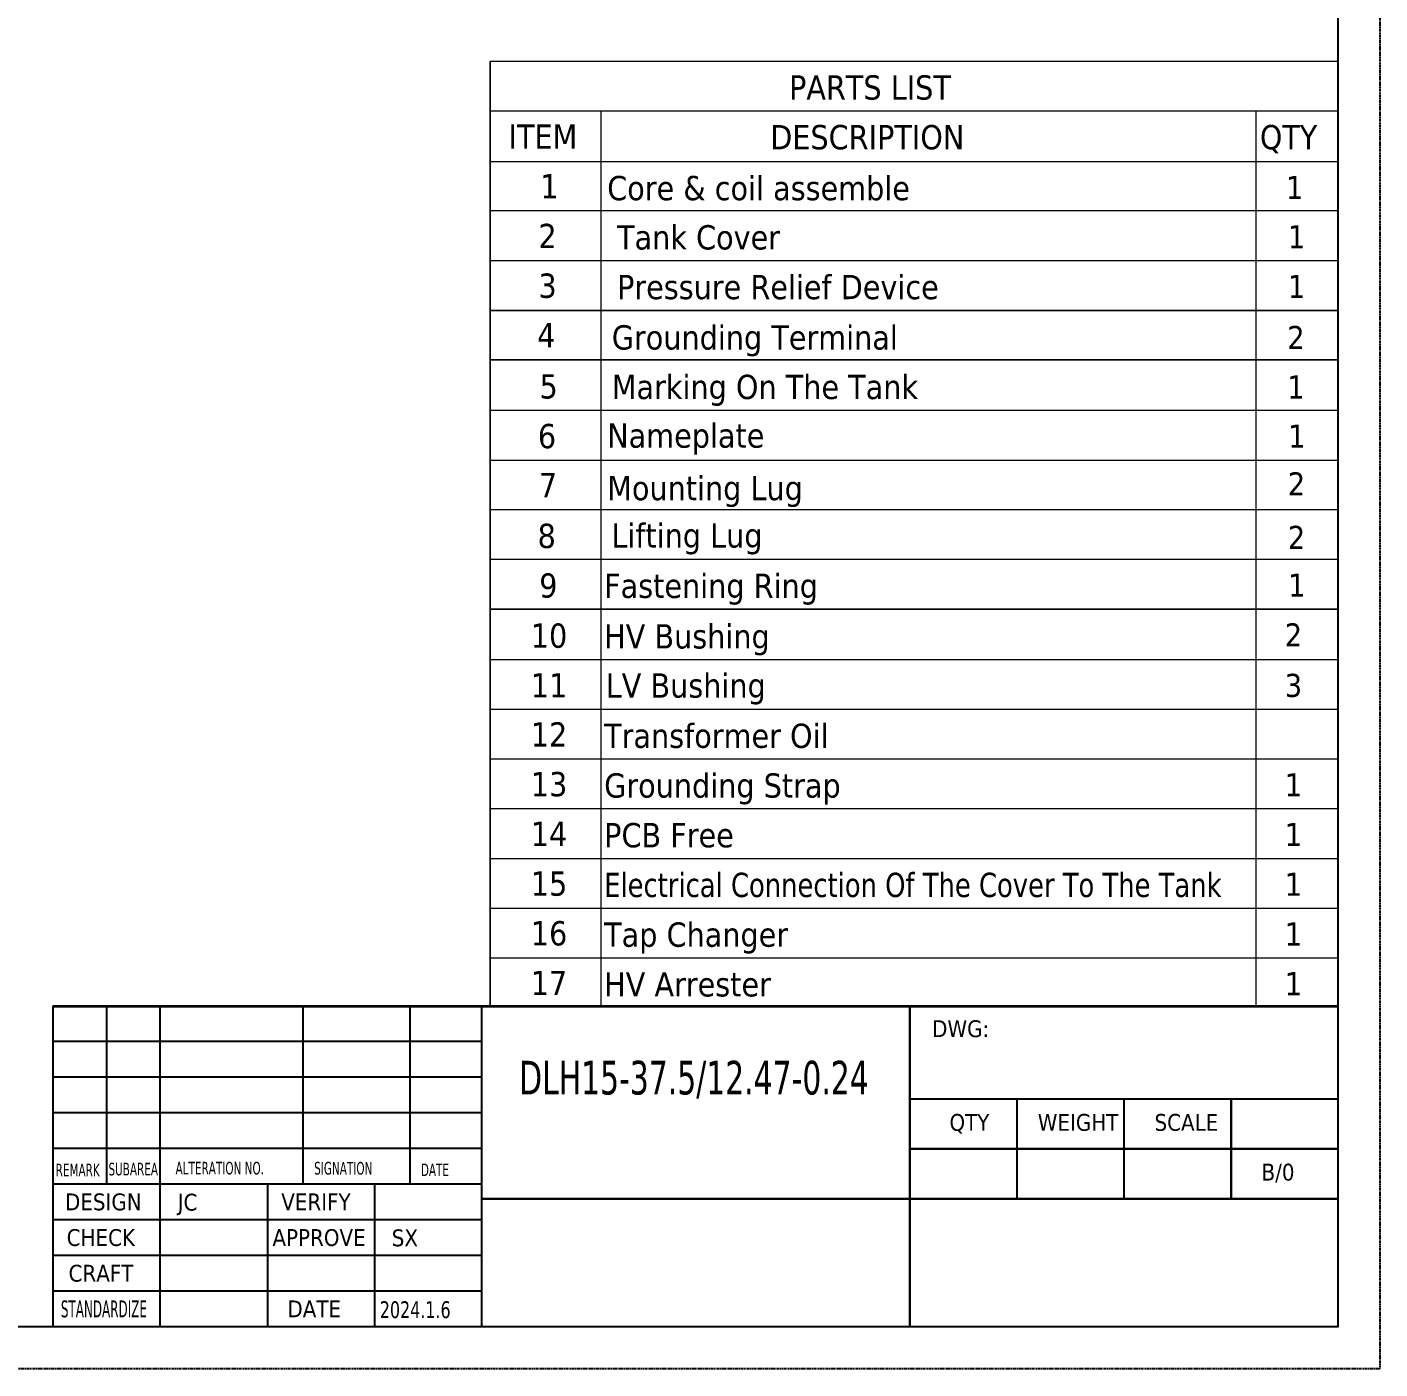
# Model space of a CAD drawing. Extents: x 4438 to 384502, y -178203 to -21188.
# Drawn here: x 375299 to 376584, y -174438 to -173163 of the extents above; entities that cross this region are included whole.
import ezdxf

# ---------------------------------------------------------------- set-up
doc = ezdxf.new("R2010")
doc.units = 0
doc.header["$LTSCALE"] = 8
doc.header["$MEASUREMENT"] = 0
doc.linetypes.add('HIDDEN', pattern=[0.375, 0.25, -0.125])
doc.layers.get('0').update_dxf_attribs({"linetype": 'CONTINUOUS'})
doc.layers.add('PL', color=5, linetype='CONTINUOUS')
doc.layers.add('铁心', color=3, linetype='CONTINUOUS', lineweight=0)
doc.styles.add('Tahoma$001', font='tahoma.ttf', dxfattribs={"height": 2.159784})
doc.styles.add('Tahoma_txtstyle_28.93_0_0', font='tahoma.ttf')
doc.styles.add('Tahoma_txtstyle_30.40_0_0', font='tahoma.ttf')

msp = doc.modelspace()

# ---------------------------------------------------------------- linework, layer by layer
at = {"color": 7, "linetype": 'Continuous'}
for p, q in [((375324.299, -174093.289), (376544.203, -174093.289)), ((375324.338, -174092.806), (376544.242, -174092.806)), ((375324.338, -174397.782), (375324.338, -174092.806)), ((375375.167, -174262.237), (375375.167, -174092.806)), ((375425.996, -174397.782), (375425.996, -174092.806)), ((375561.541, -174262.237), (375561.541, -174092.806)), ((375663.2, -174262.237), (375663.2, -174092.806)), ((375730.972, -174092.806), (375730.972, -174397.782)), ((375731.116, -174093.015), (375731.116, -174397.991)), ((376137.607, -174397.782), (376137.607, -174092.806)), ((376137.751, -174093.015), (376137.751, -174397.991)), ((375730.972, -174126.692), (375324.338, -174126.692)), ((375730.972, -174160.578), (375324.338, -174160.578)), ((376137.607, -174180.91), (376544.242, -174180.91)), ((376137.751, -174181.12), (376544.385, -174181.12)), ((376239.266, -174180.91), (376239.266, -174275.791)), ((376239.409, -174181.12), (376239.409, -174276.001)), ((376340.924, -174180.91), (376340.924, -174275.791)), ((376341.068, -174181.12), (376341.068, -174276.001)), ((376442.583, -174180.91), (376442.583, -174275.791)), ((376442.727, -174181.12), (376442.727, -174276.001)), ((375730.972, -174194.464), (375324.338, -174194.464)), ((375730.972, -174228.351), (375324.338, -174228.351)), ((376137.607, -174228.351), (376544.242, -174228.351)), ((376137.751, -174228.56), (376544.385, -174228.56)), ((375730.972, -174262.237), (375324.338, -174262.237)), ((375527.655, -174262.237), (375527.655, -174397.782)), ((375629.314, -174262.237), (375629.314, -174397.782)), ((375730.972, -174275.791), (376544.242, -174275.791)), ((375731.116, -174276.001), (376544.385, -174276.001)), ((375730.972, -174296.123), (375324.338, -174296.123)), ((375730.972, -174330.009), (375324.338, -174330.009)), ((375730.972, -174363.896), (375324.338, -174363.896))]:
    msp.add_line(p, q, dxfattribs=at)
at = {"color": 7}
msp.add_lwpolyline([(373430.861, -171887.027), (376544.206, -171887.027), (376544.206, -174397.729), (373430.861, -174397.729)], close=True, dxfattribs=at)
at = {"layer": 'PL', "color": 1, "linetype": 'HIDDEN', "ltscale": 0.5}
msp.add_lwpolyline([(373231.287, -171847.112), (376584.12, -171847.112), (376584.12, -174437.644), (373231.287, -174437.644)], close=True, dxfattribs=at)
at = {"layer": '铁心', "lineweight": 13}
for points in [[(375739.204, -174092.806), (375739.204, -173195.146)], [(375739.204, -173195.146), (376544.385, -173195.146), (376544.385, -173242.37)], [(375739.204, -173195.146), (375739.204, -173242.37), (375739.204, -173242.37)], [(375739.204, -173242.37), (376544.385, -173242.37), (376544.385, -173290.575)], [(375739.204, -173242.37), (375739.204, -173290.575), (376544.385, -173290.575)], [(375844.43, -173242.37), (375844.43, -173290.575), (375844.43, -173290.575)], [(376466.344, -173242.37), (376466.344, -174092.806)], [(375739.204, -173715.987), (376544.385, -173715.987), (376544.385, -173290.575)], [(375739.204, -173290.575), (375739.204, -173715.987)], [(375844.43, -173290.575), (375844.43, -173715.987)], [(376544.385, -173337.603), (375739.204, -173337.603), (375739.204, -173337.603)], [(376544.385, -173384.828), (375739.204, -173384.828), (375739.204, -173384.828)], [(375739.204, -173432.052), (376544.385, -173432.052), (376544.385, -173479.081)], [(375739.204, -173432.052), (375739.204, -173479.081), (376544.385, -173479.081)], [(376544.385, -173432.052), (375739.204, -173432.052), (375739.204, -173432.052)], [(375739.204, -174092.806), (375739.204, -173432.052), (375739.204, -173432.052)], [(375844.43, -173432.052), (375844.43, -173479.081), (375844.43, -173479.081)], [(375739.204, -173479.081), (375739.204, -174092.806)], [(376544.385, -173479.081), (375739.204, -173479.081), (375739.204, -173479.081)], [(375844.43, -173479.081), (375844.43, -174092.806)], [(376544.385, -173527.285), (375739.204, -173527.285), (375739.204, -173527.285)], [(376544.385, -173527.285), (375739.204, -173527.285), (375739.204, -173527.285)], [(376544.385, -173574.51), (375739.204, -173574.51), (375739.204, -173574.51)], [(376544.385, -173574.51), (375739.204, -173574.51), (375739.204, -173574.51)], [(376544.385, -174093.015), (376544.385, -173571.978)], [(376544.385, -173621.538), (375739.204, -173621.538), (375739.204, -173621.538)], [(376544.385, -173621.538), (375739.204, -173621.538)], [(376544.385, -173668.763), (375739.204, -173668.763), (375739.204, -173668.763)], [(376544.385, -173668.763), (375739.204, -173668.763), (375739.204, -173668.763)], [(376544.385, -173715.987), (375739.204, -173715.987), (375739.204, -173715.987)], [(376544.385, -173763.996), (375739.204, -173763.996), (375739.204, -173763.996)], [(376544.385, -173811.22), (375739.204, -173811.22), (375739.204, -173811.22)], [(376544.385, -173858.445), (375739.204, -173858.445), (375739.204, -173858.445)], [(376544.385, -173905.669), (375739.204, -173905.669)], [(376544.385, -173952.894), (375739.204, -173952.894)], [(376544.385, -174000.118), (375739.204, -174000.118)], [(376544.385, -174047.343), (375739.204, -174047.343)], [(376544.385, -174093.015), (375739.204, -174093.015)]]:
    msp.add_lwpolyline(points, dxfattribs=at)

# ---------------------------------------------------------------- texts
for s, height, style, p in [('PARTS LIST', 23.0776, 'Tahoma_txtstyle_30.40_0_0', (376023.052, -173231.789)), ('ITEM', 23.0776, 'Tahoma_txtstyle_30.40_0_0', (375756.643, -173278.426)), ('DESCRIPTION', 23.07758, 'Tahoma_txtstyle_30.40_0_0', (376005.187, -173279.014)), ('QTY', 22.976, 'Tahoma$001', (376470.119, -173278.908)), ('1', 23.078, 'Tahoma_txtstyle_30.40_0_0', (375786.82, -173325.65)), ('Core & coil assemble   ', 23.07758, 'Tahoma_txtstyle_30.40_0_0', (375850.357, -173327.389)), ('1', 21.956, 'Tahoma_txtstyle_28.93_0_0', (376494.805, -173326.336)), ('2', 23.078, 'Tahoma_txtstyle_30.40_0_0', (375785.056, -173372.875)), ('Tank Cover', 23.0776, 'Tahoma_txtstyle_30.40_0_0', (375859.73, -173374.152)), ('1', 21.956, 'Tahoma$001', (376496.765, -173373.071)), ('3', 23.078, 'Tahoma_txtstyle_30.40_0_0', (375785.056, -173420.099)), ('Pressure Relief Device', 23.07758, 'Tahoma_txtstyle_30.40_0_0', (375859.73, -173421.377)), ('1', 21.956, 'Tahoma_txtstyle_28.93_0_0', (376496.765, -173420.295)), ('4', 23.078, 'Tahoma_txtstyle_30.40_0_0', (375783.881, -173467.128)), ('Grounding Terminal', 23.07758, 'Tahoma_txtstyle_30.40_0_0', (375854.696, -173469.223)), ('2', 21.956, 'Tahoma_txtstyle_28.93_0_0', (376496.106, -173468.759)), ('5', 23.078, 'Tahoma_txtstyle_30.40_0_0', (375786.103, -173515.724)), ('Marking On The Tank', 23.07758, 'Tahoma_txtstyle_30.40_0_0', (375854.696, -173516.252)), ('1', 21.956, 'Tahoma_txtstyle_28.93_0_0', (376496.106, -173515.788)), ('6', 23.078, 'Tahoma_txtstyle_30.40_0_0', (375784.505, -173562.949)), ('Nameplate', 23.0776, 'Tahoma_txtstyle_30.40_0_0', (375850.357, -173562.459)), ('1', 21.956, 'Tahoma_txtstyle_28.93_0_0', (376496.961, -173562.459)), ('7', 23.078, 'Tahoma_txtstyle_30.40_0_0', (375785.497, -173609.585)), ('Mounting Lug', 23.07758, 'Tahoma_txtstyle_30.40_0_0', (375850.357, -173612.35)), ('2', 21.956, 'Tahoma_txtstyle_28.93_0_0', (376496.591, -173607.791)), ('8', 23.078, 'Tahoma_txtstyle_30.40_0_0', (375784.267, -173657.789)), ('Lifting Lug', 23.07759, 'Tahoma_txtstyle_30.40_0_0', (375854.38, -173657.398)), ('2', 21.956, 'Tahoma_txtstyle_28.93_0_0', (376496.683, -173658.684)), ('9', 23.078, 'Tahoma_txtstyle_30.40_0_0', (375785.838, -173704.916)), ('Fastening Ring', 23.07758, 'Tahoma_txtstyle_30.40_0_0', (375847.471, -173705.205)), ('1', 21.956, 'Tahoma_txtstyle_28.93_0_0', (376496.961, -173704.034)), ('10', 23.0776, 'Tahoma_txtstyle_30.40_0_0', (375777.806, -173752.532)), ('HV Bushing', 23.0776, 'Tahoma_txtstyle_30.40_0_0', (375847.471, -173753.213)), ('2', 21.956, 'Tahoma_txtstyle_28.93_0_0', (376493.739, -173751.259)), ('11', 23.0776, 'Tahoma_txtstyle_30.40_0_0', (375777.806, -173799.757)), ('LV Bushing', 23.0776, 'Tahoma_txtstyle_30.40_0_0', (375848.985, -173799.953)), ('3', 21.956, 'Tahoma_txtstyle_28.93_0_0', (376493.739, -173799.267)), ('12', 23.0776, 'Tahoma_txtstyle_30.40_0_0', (375777.806, -173846.394)), ('Transformer Oil', 23.07758, 'Tahoma_txtstyle_30.40_0_0', (375847.471, -173847.662)), ('13', 23.0776, 'Tahoma_txtstyle_30.40_0_0', (375777.806, -173893.618)), ('Grounding Strap', 23.07758, 'Tahoma_txtstyle_30.40_0_0', (375847.471, -173894.887)), ('1', 21.956, 'Tahoma_txtstyle_28.93_0_0', (376493.739, -173893.716)), ('14', 23.0776, 'Tahoma_txtstyle_30.40_0_0', (375777.806, -173940.843)), ('PCB Free', 23.0776, 'Tahoma_txtstyle_30.40_0_0', (375847.471, -173942.111)), ('1', 21.956, 'Tahoma_txtstyle_28.93_0_0', (376493.739, -173940.941)), ('15', 23.0776, 'Tahoma_txtstyle_30.40_0_0', (375777.806, -173988.067)), ('1', 21.956, 'Tahoma_txtstyle_28.93_0_0', (376493.739, -173988.165)), ('16', 23.0776, 'Tahoma_txtstyle_30.40_0_0', (375777.806, -174035.292)), ('Tap Changer', 23.07758, 'Tahoma_txtstyle_30.40_0_0', (375847.471, -174036.56)), ('1', 21.956, 'Tahoma_txtstyle_28.93_0_0', (376493.739, -174035.39)), ('17', 23.0776, 'Tahoma_txtstyle_30.40_0_0', (375777.806, -174082.516)), ('HV Arrester', 23.07758, 'Tahoma_txtstyle_30.40_0_0', (375847.471, -174083.785)), ('1', 21.956, 'Tahoma_txtstyle_28.93_0_0', (376493.739, -174082.614)), ('DWG:', 16, 'Tahoma_txtstyle_30.40_0_0', (376158.895, -174122.403)), ('QTY', 16, 'Tahoma_txtstyle_30.40_0_0', (376175.334, -174211.408)), ('WEIGHT', 16, 'Tahoma_txtstyle_30.40_0_0', (376259.213, -174211.408)), ('SCALE', 16, 'Tahoma_txtstyle_30.40_0_0', (376370.066, -174211.408)), ('B/0', 16, 'Tahoma_txtstyle_30.40_0_0', (376471.689, -174258.639)), ('DESIGN', 16, 'Tahoma_txtstyle_30.40_0_0', (375335.5, -174286.922)), ('JC', 16, 'Tahoma_txtstyle_30.40_0_0', (375442.447, -174287.212)), ('VERIFY', 16, 'Tahoma_txtstyle_30.40_0_0', (375540.851, -174286.922)), ('CHECK', 16, 'Tahoma_txtstyle_30.40_0_0', (375337.081, -174320.809)), ('APPROVE', 16, 'Tahoma_txtstyle_30.40_0_0', (375532.492, -174320.809)), ('SX', 16, 'Tahoma_txtstyle_30.40_0_0', (375645.764, -174321.098)), ('CRAFT', 16, 'Tahoma_txtstyle_30.40_0_0', (375338.889, -174354.695)), ('DATE', 16, 'Tahoma_txtstyle_30.40_0_0', (375546.724, -174388.581))]:
    msp.add_text(s, height=height, dxfattribs=dict(at, style=style)).set_placement(p)
at = {"layer": '铁心', "lineweight": 13, "style": 'Tahoma_txtstyle_30.40_0_0'}
for s, height, width, p in [('Electrical Connection Of The Cover To The Tank', 23.07758, 0.9, (375847.471, -173989.336)), ('DLH15-37.5/12.47-0.24', 32, 0.75, (375766.719, -174176.885)), ('REMARK', 12, 0.7, (375326.62, -174254.671)), ('SUBAREA', 12, 0.7, (375376.775, -174253.765)), ('ALTERATION NO.', 12, 0.7, (375440.491, -174252.86)), ('SIGNATION', 12, 0.7, (375572.088, -174252.962)), ('DATE', 12, 0.7, (375673.419, -174254.487)), ('STANDARDIZE', 16, 0.6, (375331.631, -174388.581)), ('2024.1.6', 16, 0.8, (375634.436, -174389.31))]:
    msp.add_text(s, height=height, dxfattribs=dict(at, width=width)).set_placement(p)

doc.saveas('drawing.dxf')
